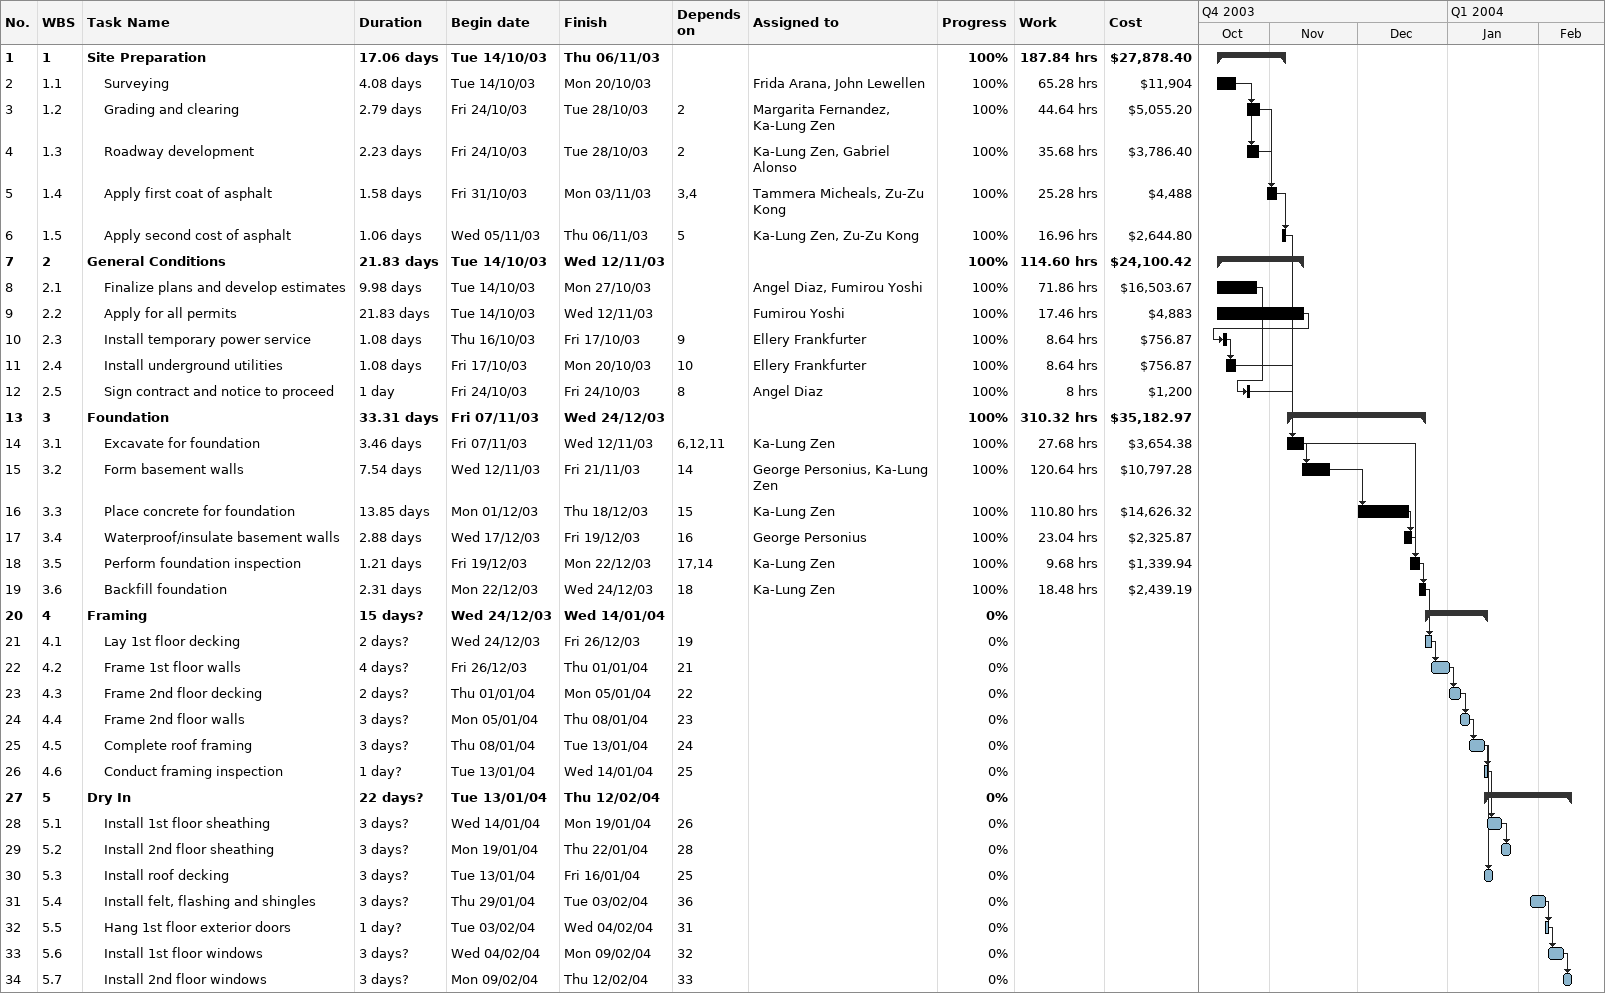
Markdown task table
| ID | WBS | Task | Duration | Start | Finish | Predecessors | Resources | % complete | Work (h) | Cost ($) |
|---|---|---|---|---|---|---|---|---|---|---|
| 1 | 1 | **Site Preparation** | 17.06d | 2003-10-14 | 2003-11-06 |  |  | 100 | 187.84 | 27878.40 |
| 2 | 1.1 | Surveying | 4.08d | 2003-10-14 | 2003-10-20 |  | Frida Arana, John Lewellen | 100 | 65.28 | 11904 |
| 3 | 1.2 | Grading and clearing | 2.79d | 2003-10-24 | 2003-10-28 | 2 | Margarita Fernandez, Ka-Lung Zen | 100 | 44.64 | 5055.20 |
| 4 | 1.3 | Roadway development | 2.23d | 2003-10-24 | 2003-10-28 | 2 | Ka-Lung Zen, Gabriel Alonso | 100 | 35.68 | 3786.40 |
| 5 | 1.4 | Apply first coat of asphalt | 1.58d | 2003-10-31 | 2003-11-03 | 3, 4 | Tammera Micheals, Zu-Zu Kong | 100 | 25.28 | 4488 |
| 6 | 1.5 | Apply second cost of asphalt | 1.06d | 2003-11-05 | 2003-11-06 | 5 | Ka-Lung Zen, Zu-Zu Kong | 100 | 16.96 | 2644.80 |
| 7 | 2 | **General Conditions** | 21.83d | 2003-10-14 | 2003-11-12 |  |  | 100 | 114.60 | 24100.42 |
| 8 | 2.1 | Finalize plans and develop estimates | 9.98d | 2003-10-14 | 2003-10-27 |  | Angel Diaz, Fumirou Yoshi | 100 | 71.86 | 16503.67 |
| 9 | 2.2 | Apply for all permits | 21.83d | 2003-10-14 | 2003-11-12 |  | Fumirou Yoshi | 100 | 17.46 | 4883 |
| 10 | 2.3 | Install temporary power service | 1.08d | 2003-10-16 | 2003-10-17 | 9 | Ellery Frankfurter | 100 | 8.64 | 756.87 |
| 11 | 2.4 | Install underground utilities | 1.08d | 2003-10-17 | 2003-10-20 | 10 | Ellery Frankfurter | 100 | 8.64 | 756.87 |
| 12 | 2.5 | Sign contract and notice to proceed | 1d | 2003-10-24 | 2003-10-24 | 8 | Angel Diaz | 100 | 8 | 1200 |
| 13 | 3 | **Foundation** | 33.31d | 2003-11-07 | 2003-12-24 |  |  | 100 | 310.32 | 35182.97 |
| 14 | 3.1 | Excavate for foundation | 3.46d | 2003-11-07 | 2003-11-12 | 6, 12, 11 | Ka-Lung Zen | 100 | 27.68 | 3654.38 |
| 15 | 3.2 | Form basement walls | 7.54d | 2003-11-12 | 2003-11-21 | 14 | George Personius, Ka-Lung Zen | 100 | 120.64 | 10797.28 |
| 16 | 3.3 | Place concrete for foundation | 13.85d | 2003-12-01 | 2003-12-18 | 15 | Ka-Lung Zen | 100 | 110.80 | 14626.32 |
| 17 | 3.4 | Waterproof/insulate basement walls | 2.88d | 2003-12-17 | 2003-12-19 | 16 | George Personius | 100 | 23.04 | 2325.87 |
| 18 | 3.5 | Perform foundation inspection | 1.21d | 2003-12-19 | 2003-12-22 | 17, 14 | Ka-Lung Zen | 100 | 9.68 | 1339.94 |
| 19 | 3.6 | Backfill foundation | 2.31d | 2003-12-22 | 2003-12-24 | 18 | Ka-Lung Zen | 100 | 18.48 | 2439.19 |
| 20 | 4 | **Framing** | 15d? | 2003-12-24 | 2004-01-14 |  |  | 0 |  |  |
| 21 | 4.1 | Lay 1st floor decking | 2d? | 2003-12-24 | 2003-12-26 | 19 |  | 0 |  |  |
| 22 | 4.2 | Frame 1st floor walls | 4d? | 2003-12-26 | 2004-01-01 | 21 |  | 0 |  |  |
| 23 | 4.3 | Frame 2nd floor decking | 2d? | 2004-01-01 | 2004-01-05 | 22 |  | 0 |  |  |
| 24 | 4.4 | Frame 2nd floor walls | 3d? | 2004-01-05 | 2004-01-08 | 23 |  | 0 |  |  |
| 25 | 4.5 | Complete roof framing | 3d? | 2004-01-08 | 2004-01-13 | 24 |  | 0 |  |  |
| 26 | 4.6 | Conduct framing inspection | 1d? | 2004-01-13 | 2004-01-14 | 25 |  | 0 |  |  |
| 27 | 5 | **Dry In** | 22d? | 2004-01-13 | 2004-02-12 |  |  | 0 |  |  |
| 28 | 5.1 | Install 1st floor sheathing | 3d? | 2004-01-14 | 2004-01-19 | 26 |  | 0 |  |  |
| 29 | 5.2 | Install 2nd floor sheathing | 3d? | 2004-01-19 | 2004-01-22 | 28 |  | 0 |  |  |
| 30 | 5.3 | Install roof decking | 3d? | 2004-01-13 | 2004-01-16 | 25 |  | 0 |  |  |
| 31 | 5.4 | Install felt, flashing and shingles | 3d? | 2004-01-29 | 2004-02-03 | 36 |  | 0 |  |  |
| 32 | 5.5 | Hang 1st floor exterior doors | 1d? | 2004-02-03 | 2004-02-04 | 31 |  | 0 |  |  |
| 33 | 5.6 | Install 1st floor windows | 3d? | 2004-02-04 | 2004-02-09 | 32 |  | 0 |  |  |
| 34 | 5.7 | Install 2nd floor windows | 3d? | 2004-02-09 | 2004-02-12 | 33 |  | 0 |  |  |
